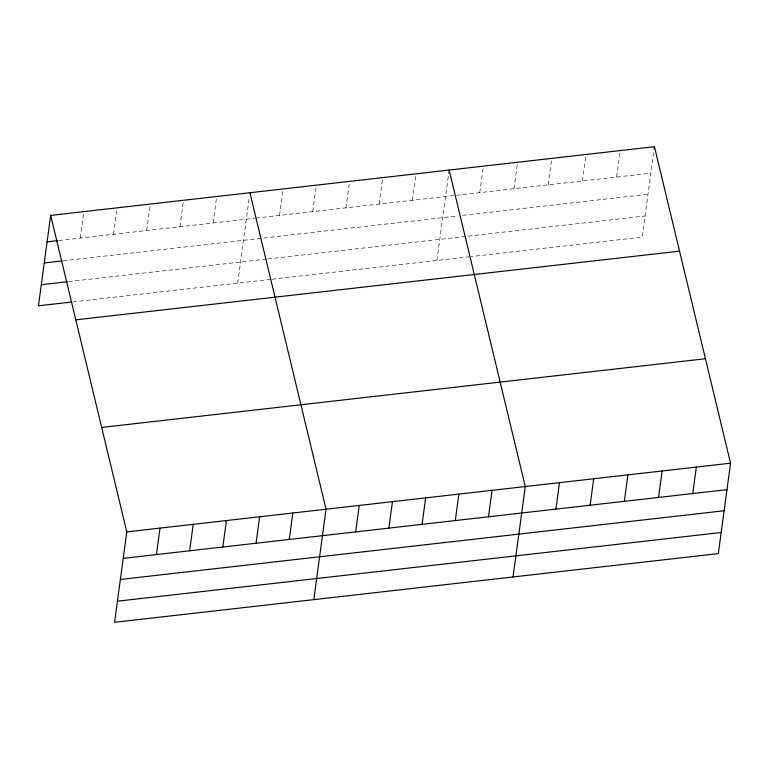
<?xml version="1.0" encoding="UTF-8"?>
<svg xmlns="http://www.w3.org/2000/svg" width="769" height="769" viewBox="0 0 769 769"><rect width="100%" height="100%" fill="white"/><g stroke="black" fill="none" stroke-linecap="round" stroke-linejoin="round"><path stroke-width="0.58" stroke-dasharray="3.85 2.88" d="M80.303 238.082L83.879 211.619M113.514 234.305L117.09 207.832M146.716 230.517L150.291 204.054M179.927 226.74L183.503 200.276M213.128 222.962L216.704 196.499M237.688 283.146L249.137 198.479M279.541 215.407L283.117 188.943M312.752 211.629L316.328 185.166M345.954 207.851L349.53 181.388M379.165 204.073L382.741 177.61M412.367 200.296L415.942 173.832M436.927 260.47L449 171.199M479.789 192.625L483.365 166.162M514 188.732L517.575 162.269M548.21 184.839L551.796 158.376M582.421 180.946L586.007 154.482M616.642 177.053L620.218 150.589M653.65 152.445L642.202 237.112L471.137 256.577M58.953 240.505L254.635 218.242M255.827 218.108L650.853 173.16M63.221 260.806L458.055 215.878M462.775 215.339L647.998 194.259M68.576 281.608L266.632 259.066M267.823 258.932L645.056 216.012M72.844 301.9L270.899 279.368M272.082 279.234L469.965 256.711"/><path stroke-width="1.15" d="M50.677 215.397L126.798 531.888L114.571 622.304L718.323 553.603L730.55 463.188L654.429 146.696L50.677 215.397L38.45 305.812L71.661 302.034M156.424 554.574L160 528.111M189.635 550.796L193.211 524.333M222.837 547.019L226.413 520.546M256.048 543.231L259.624 516.768M289.25 539.454L292.826 512.99M313.81 599.637L326.037 509.213L249.915 192.721M355.663 531.898L359.238 505.435M388.874 528.12L392.45 501.657M422.075 524.343L425.651 497.879M455.286 520.565L458.862 494.102M488.488 516.787L492.064 490.324M513.048 576.961L525.275 486.546L449.154 170.055M555.91 509.116L559.486 482.653M590.121 505.223L593.697 478.76M654.121 148.994L654.429 146.696M624.332 501.33L627.908 474.867M658.543 497.437L662.128 470.974M692.763 493.544L696.339 467.081M47.101 241.86L57.771 240.639M44.246 262.96L62.029 260.941M41.305 284.713L67.393 281.742M75.795 319.837L679.546 251.136M101.681 427.439L705.433 358.738M126.798 531.888L730.55 463.188M123.223 558.352L726.974 489.651M120.368 579.461L724.119 510.751M117.426 601.204L721.178 532.504"/></g></svg>
